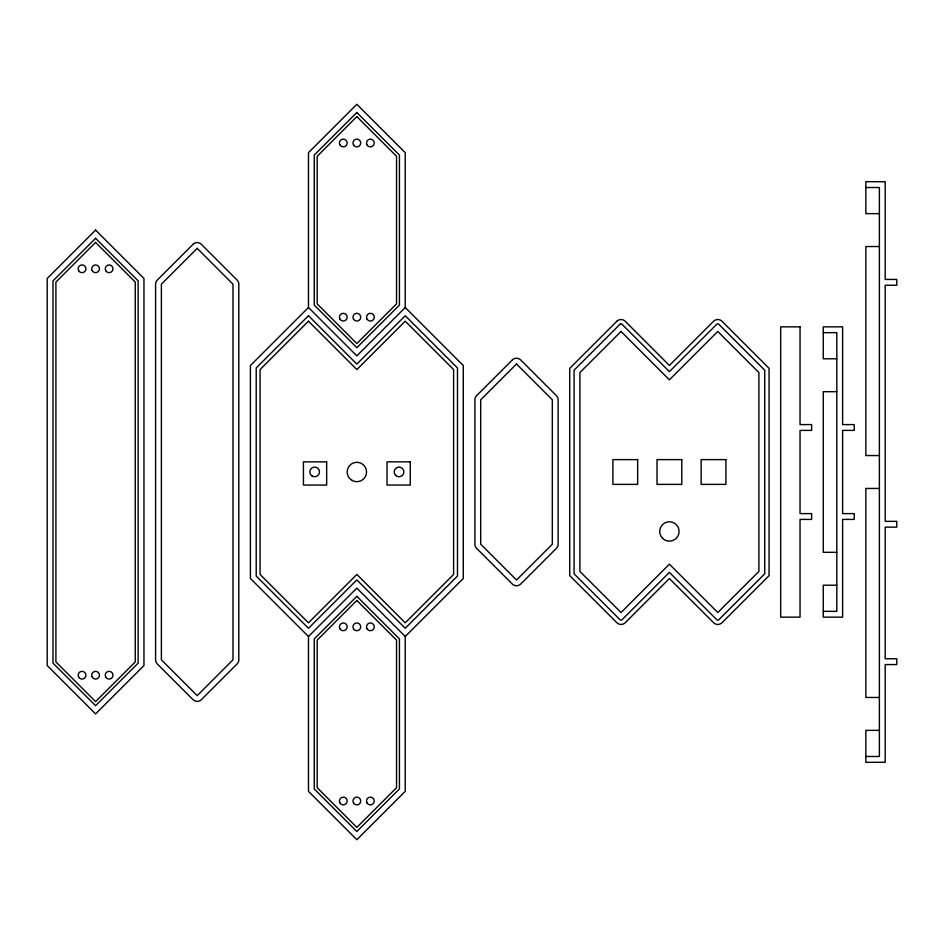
<?xml version="1.0" encoding="UTF-8"?>
<svg xmlns="http://www.w3.org/2000/svg" width="944" height="944" viewBox="0 0 944 944"><rect width="100%" height="100%" fill="white"/><g stroke="black" fill="none" stroke-linecap="round" stroke-linejoin="round"><path stroke-width="1.42" d="M308.464 307.496L250.408 365.552L250.408 578.448L308.464 636.504L308.464 791.332L356.844 839.712L405.236 791.332L405.236 636.504L463.292 578.448L463.292 365.552L405.236 307.496L405.236 152.668L356.844 104.288L308.464 152.668L308.464 307.496L356.844 355.876L405.236 307.496M308.464 636.504L356.844 588.124L405.236 636.504M865.837 187.514L879.383 187.514L879.383 756.486L865.837 756.486M879.383 213.639L865.837 213.639L865.837 181.708L885.189 181.708L885.189 279.436L896.8 279.436L896.8 285.241L885.189 285.241L885.189 521.348L896.8 521.348L896.8 527.153L885.189 527.153L885.189 658.759L896.8 658.759L896.8 664.564L885.189 664.564L885.189 762.292L865.837 762.292L865.837 730.361L879.383 730.361M879.383 246.537L865.837 246.537L865.837 455.551L879.383 455.551M823.262 332.654L836.809 332.654L836.809 611.346L823.262 611.346M836.809 358.779L823.262 358.779L823.262 326.848L842.614 326.848L842.614 424.588L854.226 424.588L854.226 430.393L842.614 430.393L842.614 513.607L854.226 513.607L854.226 519.412L842.614 519.412L842.614 617.152L823.262 617.152L823.262 585.221L836.809 585.221M836.809 391.689L823.262 391.689L823.262 552.311L836.809 552.311M879.383 488.449L865.837 488.449L865.837 697.463L879.383 697.463M95.58 230.088L47.2 278.468L47.2 665.532L95.58 713.912L143.96 665.532L143.96 278.468L95.58 230.088M95.58 238.301L53.006 280.875L53.006 663.125L95.58 705.699L138.154 663.125L138.154 280.875L95.58 238.301M95.58 242.407L55.908 282.079L55.908 661.921L95.58 701.593L135.252 661.921L135.252 282.079L95.58 242.407M193.083 244.26L157.282 280.061A5.806 5.806 0 0 0 155.583 284.168L155.583 659.832A5.806 5.806 0 0 0 157.282 663.939L193.083 699.74A5.806 5.806 0 0 0 201.296 699.74L237.097 663.939A5.806 5.806 0 0 0 238.797 659.832L238.797 284.168A5.806 5.806 0 0 0 237.097 280.061L201.296 244.26A5.806 5.806 0 0 0 193.083 244.26M197.19 248.355L161.389 284.168L161.389 659.832L197.19 695.645L232.991 659.832L232.991 284.168L197.19 248.355M356.844 112.501L314.269 155.076L314.269 305.089L356.844 347.675L399.43 305.089L399.43 155.076L356.844 112.501M356.844 116.608L317.172 156.279L317.172 303.897L356.844 343.569L396.527 303.897L396.527 156.279L356.844 116.608M308.464 315.709L256.213 367.959L256.213 576.041L308.464 628.291L356.844 579.911L405.236 628.291L457.486 576.041L457.486 367.959L405.236 315.709L356.844 364.089L308.464 315.709M308.464 321.184L260.084 369.564L260.084 574.436L308.464 622.816L356.844 574.436L405.236 622.816L453.616 574.436L453.616 369.564L405.236 321.184L356.844 369.564L308.464 321.184M512.403 359.888L476.602 395.689A5.806 5.806 0 0 0 474.903 399.796L474.903 544.204A5.806 5.806 0 0 0 476.602 548.311L512.403 584.112A5.806 5.806 0 0 0 520.616 584.112L556.417 548.311A5.806 5.806 0 0 0 558.116 544.204L558.116 399.796A5.806 5.806 0 0 0 556.417 395.689L520.616 359.888A5.806 5.806 0 0 0 512.403 359.888M516.51 363.995L480.708 399.796L480.708 544.204L516.51 580.005L552.311 544.204L552.311 399.796L516.51 363.995M616.916 321.184L569.728 368.361L569.728 575.639L616.939 622.792A5.806 5.806 0 0 0 625.152 622.792L669.402 578.542L713.699 622.792A5.806 5.806 0 0 0 721.912 622.792L769.065 575.639L769.065 368.361L721.889 321.184A5.806 5.806 0 0 0 713.676 321.184L669.402 365.458L625.129 321.184A5.806 5.806 0 0 0 616.916 321.184M619.996 324.264L574.082 370.166L574.082 573.834L620.019 619.712A1.451 1.451 0 0 0 622.072 619.712L669.402 572.383L716.779 619.712A1.451 1.451 0 0 0 718.832 619.712L764.711 573.834L764.711 370.166L718.809 324.264A1.451 1.451 0 0 0 716.756 324.264L669.402 371.617L622.049 324.264A1.451 1.451 0 0 0 619.996 324.264M621.022 331.45L579.899 372.573L579.899 571.427L621.046 612.526L669.402 564.17L717.806 612.526L758.905 571.427L758.905 372.573L717.782 331.45L669.402 379.83L621.022 331.45M356.844 596.325L314.269 638.911L314.269 788.924L356.844 831.499L399.43 788.924L399.43 638.911L356.844 596.325M356.844 600.431L317.172 640.103L317.172 787.721L356.844 827.392L396.527 787.721L396.527 640.103L356.844 600.431M800.04 326.848L780.676 326.848L780.676 617.152L800.04 617.152L800.04 519.412L811.651 519.412L811.651 513.607L800.04 513.607L800.04 430.393L811.651 430.393L811.651 424.588L800.04 424.588L800.04 326.848M637.66 459.61L612.892 459.61L612.892 484.39L637.66 484.39L637.66 459.61M681.792 459.61L657.012 459.61L657.012 484.39L681.792 484.39L681.792 459.61M725.912 459.61L701.144 459.61L701.144 484.39L725.912 484.39L725.912 459.61M326.659 461.852L303.437 461.852L303.437 485.074L326.659 485.074L326.659 461.852M410.262 461.852L387.04 461.852L387.04 485.074L410.262 485.074L410.262 461.852M339.946 319.107A3.87 3.87 0 0 0 346.649 319.107A3.87 3.87 0 0 0 343.297 313.302A3.87 3.87 0 0 0 339.946 319.107M367.039 319.107A3.87 3.87 0 0 0 373.753 319.107A3.87 3.87 0 0 0 370.402 313.302A3.87 3.87 0 0 0 367.039 319.107M339.946 144.928A3.87 3.87 0 0 0 346.649 144.928A3.87 3.87 0 0 0 343.297 139.122A3.87 3.87 0 0 0 339.946 144.928M312.24 476.106A4.838 4.838 0 0 0 319.497 471.917A4.838 4.838 0 0 0 312.24 467.728A4.838 4.838 0 0 0 312.24 476.106M367.039 144.928A3.87 3.87 0 0 0 373.753 144.928A3.87 3.87 0 0 0 370.402 139.122A3.87 3.87 0 0 0 367.039 144.928M395.619 475.339A4.838 4.838 0 0 0 403.713 473.168A4.838 4.838 0 0 0 397.79 467.245A4.838 4.838 0 0 0 395.619 475.339M353.493 144.928A3.87 3.87 0 0 0 360.207 144.928A3.87 3.87 0 0 0 356.844 139.122A3.87 3.87 0 0 0 353.493 144.928M353.493 319.107A3.87 3.87 0 0 0 360.207 319.107A3.87 3.87 0 0 0 356.844 313.302A3.87 3.87 0 0 0 353.493 319.107M352.006 480.378A9.676 9.676 0 0 0 366.532 472A9.676 9.676 0 0 0 352.006 463.622A9.676 9.676 0 0 0 352.006 480.378M353.493 802.943A3.87 3.87 0 0 0 360.207 802.943A3.87 3.87 0 0 0 356.844 797.137A3.87 3.87 0 0 0 353.493 802.943M367.039 802.943A3.87 3.87 0 0 0 373.753 802.943A3.87 3.87 0 0 0 370.402 797.137A3.87 3.87 0 0 0 367.039 802.943M339.946 628.763A3.87 3.87 0 0 0 346.649 628.763A3.87 3.87 0 0 0 343.297 622.957A3.87 3.87 0 0 0 339.946 628.763M353.493 628.763A3.87 3.87 0 0 0 360.207 628.763A3.87 3.87 0 0 0 356.844 622.957A3.87 3.87 0 0 0 353.493 628.763M339.946 802.943A3.87 3.87 0 0 0 346.649 802.943A3.87 3.87 0 0 0 343.297 797.137A3.87 3.87 0 0 0 339.946 802.943M367.039 628.763A3.87 3.87 0 0 0 373.753 628.763A3.87 3.87 0 0 0 370.402 622.957A3.87 3.87 0 0 0 367.039 628.763M662.558 538.304A9.676 9.676 0 0 0 678.748 533.962A9.676 9.676 0 0 0 666.901 522.115A9.676 9.676 0 0 0 662.558 538.304M92.229 677.143A3.87 3.87 0 0 0 98.931 677.143A3.87 3.87 0 0 0 95.58 671.337A3.87 3.87 0 0 0 92.229 677.143M105.775 270.727A3.87 3.87 0 0 0 112.478 270.727A3.87 3.87 0 0 0 109.126 264.922A3.87 3.87 0 0 0 105.775 270.727M92.229 270.727A3.87 3.87 0 0 0 98.931 270.727A3.87 3.87 0 0 0 95.58 264.922A3.87 3.87 0 0 0 92.229 270.727M105.775 677.143A3.87 3.87 0 0 0 112.478 677.143A3.87 3.87 0 0 0 109.126 671.337A3.87 3.87 0 0 0 105.775 677.143M78.682 270.727A3.87 3.87 0 0 0 85.385 270.727A3.87 3.87 0 0 0 82.034 264.922A3.87 3.87 0 0 0 78.682 270.727M78.682 677.143A3.87 3.87 0 0 0 85.385 677.143A3.87 3.87 0 0 0 82.034 671.337A3.87 3.87 0 0 0 78.682 677.143"/></g></svg>
